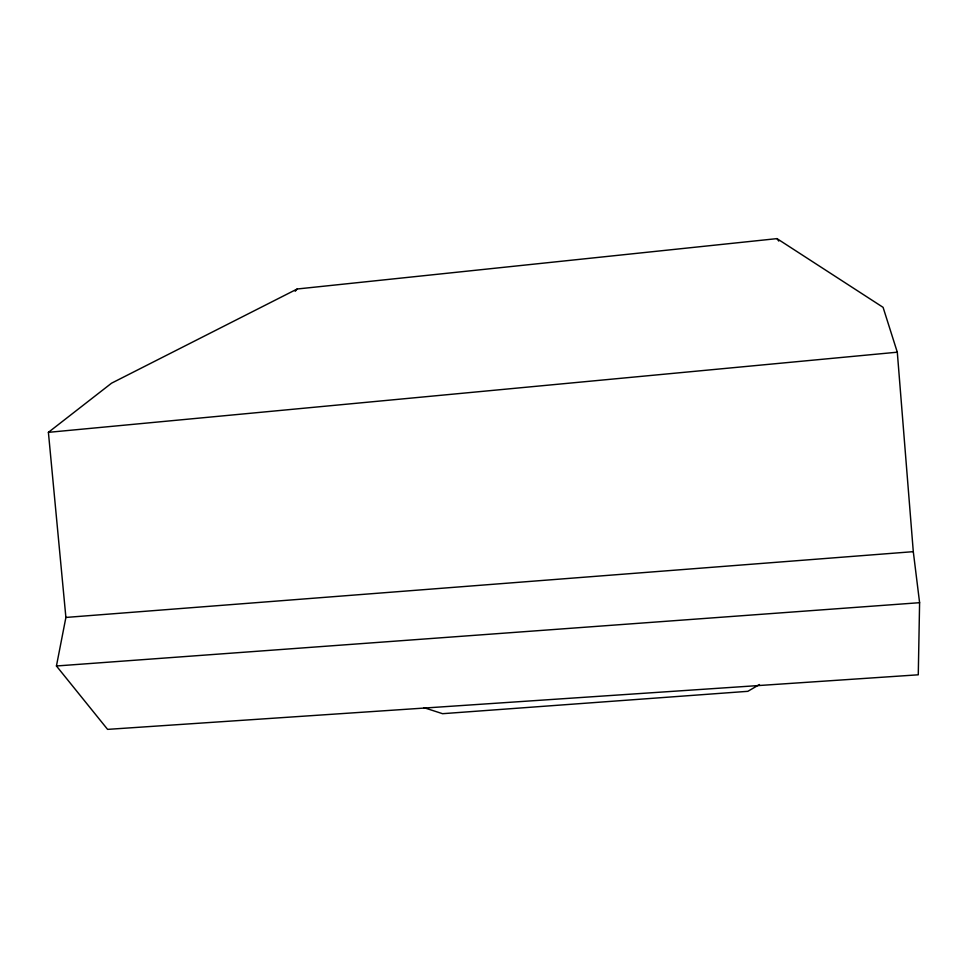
<?xml version="1.0" encoding="UTF-8"?>
<svg xmlns="http://www.w3.org/2000/svg" width="968" height="968" viewBox="0 0 968 968"><rect width="100%" height="100%" fill="white"/><g stroke="black" fill="none" stroke-linecap="round" stroke-linejoin="round"><path stroke-width="1.45" d="M919.6 602.689L918.269 674.805L107.593 729.376L56.434 665.984L65.897 617.439L48.4 432.345L111.574 383.171L297.188 288.996L776.989 238.624L883.082 307.34L897.3 352.195L913.296 551.663L919.6 602.689L56.434 665.984M295.204 291.271L297.188 288.996M759.481 684.533L747.84 691.321L442.558 713.694L423.996 707.668M48.4 432.345L897.3 352.195M65.897 617.439L913.296 551.663M776.989 238.624L778.744 241.056"/></g></svg>
